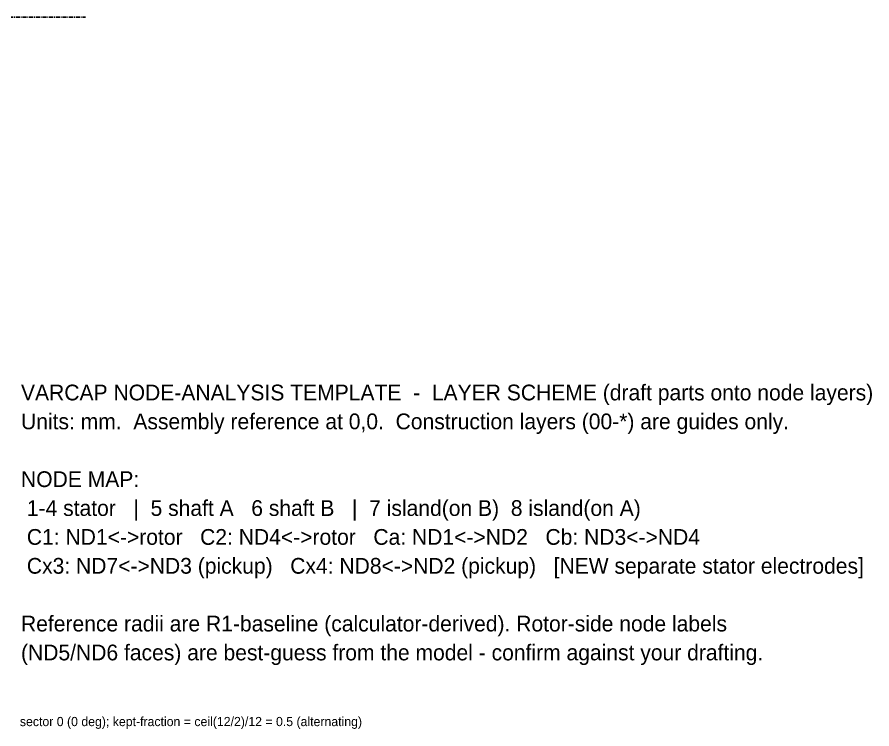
# Model space of a CAD drawing. Header units: millimetres. Extents: x -1895 to 7091, y -3420 to 1632.
# Drawn here: x 508 to 1159, y -542 to 0 of the extents above; entities that cross this region are included whole.
import ezdxf

# ---------------------------------------------------------------- set-up
doc = ezdxf.new("R2010")
doc.units = ezdxf.units.MM
doc.linetypes.add('CENTER', pattern=[5.08, 3.175, -0.635, 0.635, -0.635])
for name, color, linetype in [('00-DATUM-AXIS', 4, 'CENTER'), ('00-LEGEND', 7, 'Continuous'), ('00-SECTOR-GRID-12', 8, 'Continuous')]:
    doc.layers.add(name, color=color, linetype=linetype)

msp = doc.modelspace()

# ---------------------------------------------------------------- linework, layer by layer
at = {"layer": '00-DATUM-AXIS'}
msp.add_line((-560, 0), (560, 0), dxfattribs=at)

# ---------------------------------------------------------------- texts
at = {"layer": '00-LEGEND', "color": 7}
for s, p in [('VARCAP NODE-ANALYSIS TEMPLATE  -  LAYER SCHEME (draft parts onto node layers)', (510.85, -291.91)), ('Units: mm.  Assembly reference at 0,0.  Construction layers (00-*) are guides only.', (510.85, -313.91)), ('NODE MAP:', (510.85, -357.91)), (' 1-4 stator   |  5 shaft A   6 shaft B   |  7 island(on B)  8 island(on A)', (510.85, -379.91)), (' C1: ND1<->rotor   C2: ND4<->rotor   Ca: ND1<->ND2   Cb: ND3<->ND4', (510.85, -401.91)), (' Cx3: ND7<->ND3 (pickup)   Cx4: ND8<->ND2 (pickup)   [NEW separate stator electrodes]', (510.85, -423.91)), ('Reference radii are R1-baseline (calculator-derived). Rotor-side node labels', (510.85, -467.91)), ('(ND5/ND6 faces) are best-guess from the model - confirm against your drafting.', (510.85, -489.91))]:
    msp.add_text(s, height=12, dxfattribs=at).set_placement(p)
at = {"layer": '00-SECTOR-GRID-12', "color": 8}
msp.add_text('sector 0 (0 deg); kept-fraction = ceil(12/2)/12 = 0.5 (alternating)', height=7, dxfattribs=at).set_placement((510, -540))

doc.saveas('drawing.dxf')
